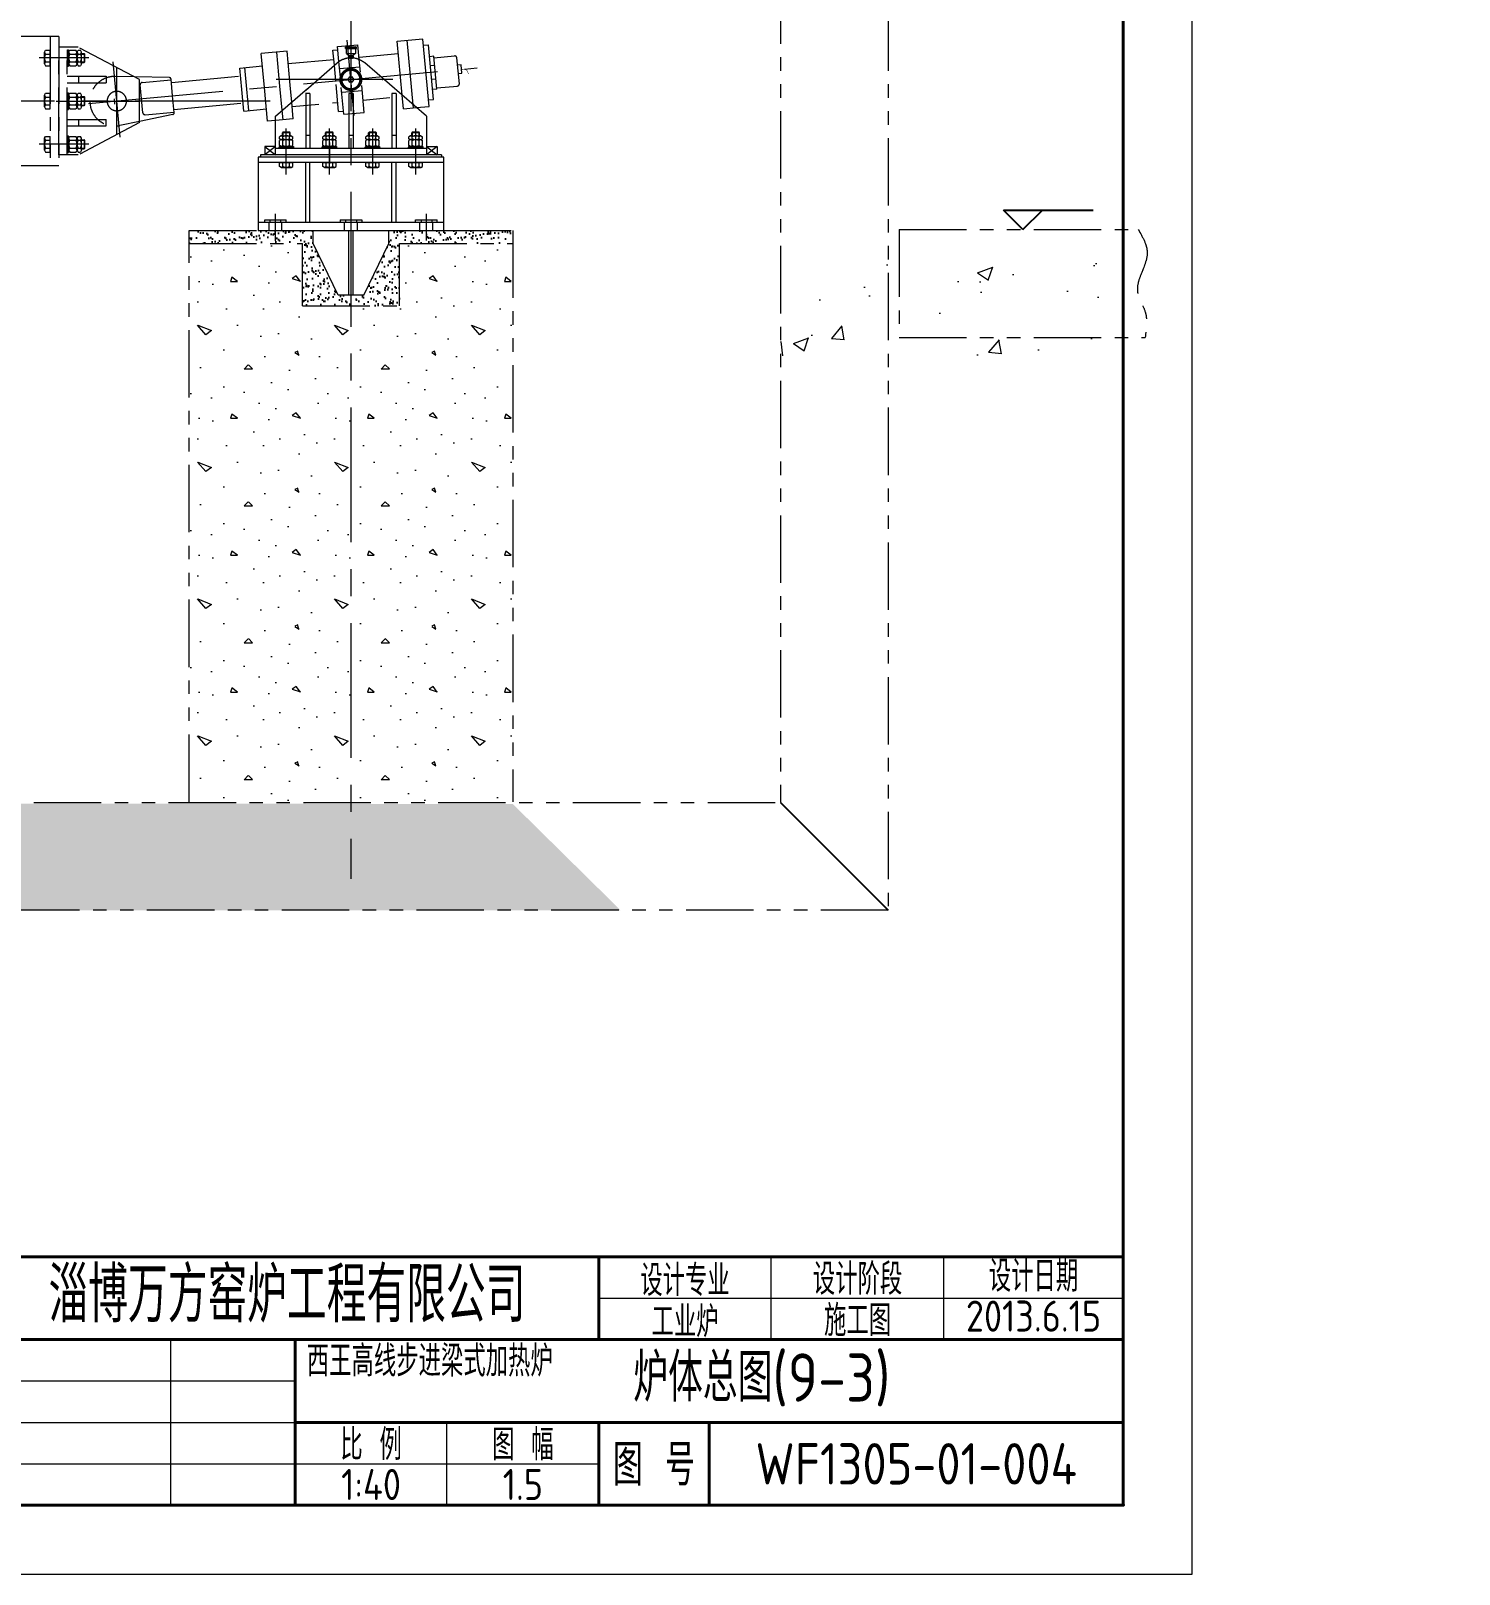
# Model space of a CAD drawing. Header units: millimetres. Extents: x 52110 to 400893, y -153728 to 31997.
# Drawn here: x 189276 to 195899, y -130524 to -123365 of the extents above; entities that cross this region are included whole.
import ezdxf
from ezdxf.enums import TextEntityAlignment as Align
from ezdxf.lldxf.tags import DXFTag

# ---------------------------------------------------------------- set-up
doc = ezdxf.new("R2010")
doc.units = ezdxf.units.MM
doc.header["$LTSCALE"] = 500
for name, pattern in [('CENTER', [2, 1.25, -0.25, 0.25, -0.25]), ('DASHED2', [0.375, 0.25, -0.125]), ('HIDDEN', [0.375, 0.25, -0.125]), ('PHANTOM2', [1.25, 0.625, -0.125, 0.125, -0.125, 0.125, -0.125])]:
    doc.linetypes.add(name, pattern=pattern)
for name, color, linetype, lineweight in [('2D', 4, 'PHANTOM2', 20), ('BIAOZHU', 3, 'Continuous', 25), ('POU', 4, 'Continuous', 20), ('SHI', 7, 'Continuous', 40), ('WEN', 3, 'Continuous', 20), ('XI', 2, 'Continuous', 20), ('XU', 6, 'DASHED2', 20), ('ZHONG', 1, 'CENTER', 20)]:
    doc.layers.add(name, color=color, linetype=linetype, lineweight=lineweight)
doc.layers.add('4', color=4, linetype='PHANTOM')
doc.styles.add('GB', font='gbenor.shx', dxfattribs={"bigfont": 'gbcbig.shx'})
tags = doc.linetypes.add('PHANTOM', pattern=[2.5, 1.25, -0.25, 0.25, -0.25, 0.25, -0.25]).pattern_tags.tags
tags[14:15] = [DXFTag(74, 4), DXFTag(75, 0), DXFTag(340, '0'), DXFTag(46, 1.0), DXFTag(50, 0.0), DXFTag(44, 0.0), DXFTag(45, 0.0)]
tags[12:13] = [DXFTag(74, 4), DXFTag(75, 0), DXFTag(340, '0'), DXFTag(46, 1.0), DXFTag(50, 0.0), DXFTag(44, 0.0), DXFTag(45, 0.0)]
tags[10:11] = [DXFTag(74, 4), DXFTag(75, 0), DXFTag(340, '0'), DXFTag(46, 1.0), DXFTag(50, 0.0), DXFTag(44, 0.0), DXFTag(45, 0.0)]
tags[8:9] = [DXFTag(74, 4), DXFTag(75, 0), DXFTag(340, '0'), DXFTag(46, 1.0), DXFTag(50, 0.0), DXFTag(44, 0.0), DXFTag(45, 0.0)]
tags[6:7] = [DXFTag(74, 4), DXFTag(75, 0), DXFTag(340, '0'), DXFTag(46, 1.0), DXFTag(50, 0.0), DXFTag(44, 0.0), DXFTag(45, 0.0)]
tags[4:5] = [DXFTag(74, 4), DXFTag(75, 0), DXFTag(340, '0'), DXFTag(46, 1.0), DXFTag(50, 0.0), DXFTag(44, 0.0), DXFTag(45, 0.0)]

# ---------------------------------------------------------------- blocks, each defined once
blk = doc.blocks.new('LDJXKJ')
at = {"layer": '2D', "ltscale": 10}
for points in [[(140060, 61016.8), (140052, 61008.8), (140060, 61008.8)], [(140145, 61053.8), (140140, 61048.8), (140145, 61048.8)], [(140215, 61053.8), (140220, 61048.8), (140215, 61048.8)], [(140345, 61053.8), (140340, 61048.8), (140345, 61048.8)], [(140415, 61053.8), (140420, 61048.8), (140415, 61048.8)], [(140545, 61053.8), (140540, 61048.8), (140545, 61048.8)], [(140615, 61053.8), (140620, 61048.8), (140615, 61048.8)], [(140745, 61053.8), (140740, 61048.8), (140745, 61048.8)], [(140815, 61053.8), (140820, 61048.8), (140815, 61048.8)], [(140900, 61016.8), (140908, 61008.8), (140900, 61008.8)]]:
    blk.add_hatch(color=256, dxfattribs=at).paths.add_polyline_path(points)
at = {"layer": '4', "linetype": 'Continuous'}
h = blk.add_hatch(dxfattribs=at)
h.set_pattern_fill('AR-SAND', color=256, style=0)
h.set_pattern_definition([(37.5, (-395546.54, -427019.917), (-1.6000313, 48.9413237), [0, -38.608, 0, -43.18, 0, -41.275]), (7.5, (-395546.54, -427019.92), (44.9523283, 71.68251), [0, -20.828, 0, -34.798, 0, -13.335]), (327.5, (-395577.78, -427019.917), (79.099237, 0.1437185), [0, -12.7, 0, -45.72, 0, -59.69]), (317.5, (-395577.78, -427019.92), (76.355645, 22.2929323), [0, -6.35, 0, -29.972, 0, -34.29])])
h.paths.add_polyline_path([(140305, 60668.8), (139730, 60668.8), (139730, 60608.8), (140255, 60608.8), (140255, 60318.8), (140705, 60318.8), (140705, 60608.8), (141230, 60608.8), (141230, 60668.8), (140655, 60668.8), (140655, 60608.8), (140540, 60368.8), (140420, 60368.8), (140305, 60608.8)])
at = {"layer": 'POU'}
h = blk.add_hatch(dxfattribs=at)
h.set_pattern_fill('CONC', color=256, scale=25, style=0)
h.set_pattern_definition([(0, (-49676.7, -4639.8), (0, 635), [0, -635]), (0, (-49670.34, -4862.06), (0, 635), [0, -635]), (0, (-49651.3, -4519.16), (0, 635), [0, -635]), (338.1986, (-49981.49, -4716.01), (1905.00017, -634.99994), [68.3914, -3351.1884]), (216.8699, (-49917.99, -4741.4), (1904.99995, 1270.00008), [31.75, -3143.25]), (130.6013, (-49943.385, -4760.456), (3175.000267, -3809.999377), [58.5438, -5795.8666]), (206.5651, (-50152.94, -4836.66), (-634.99947, -635.00083), [14.1992, -1405.704]), (326.3099, (-50165.64, -4843), (1269.99972, -635.00085), [22.8956, -2266.63]), (108.4349, (-50146.59, -4855.7), (-634.99899, 1270.00028), [20.0806, -1987.966]), (225, (-49746.54, -4900.16), (0, -635.0002), [26.9405, -871.0847]), (0, (-49765.6, -4919.2), (635, 635), [38.1, -596.9]), (135, (-49727.5, -4919.2), (-635.0002, 0), [26.9405, -871.0847]), (251.5651, (-49822.74, -4493.76), (634.99899, 1270.00028), [20.0806, -1987.966]), (0, (-49829.1, -4512.8), (635, 635), [31.75, -603.25]), (143.1301, (-49797.34, -4512.8), (-1904.99995, 1270.00008), [31.75, -3143.25]), (213.6901, (-50159.29, -4487.4), (1269.99972, 635.00085), [22.8956, -2266.63]), (341.5651, (-50178.34, -4500.1), (-1270.00028, 634.99899), [40.1612, -1967.8853]), (126.8699, (-50140.24, -4512.8), (1270.00008, -1904.99995), [31.75, -3143.25]), (0, (-49975.14, -4512.8), (0, 635), [0, -635]), (0, (-50146.6, -4677.9), (0, 635), [0, -635]), (0, (-49968.8, -4912.86), (0, 635), [0, -635]), (0, (-49797.34, -4716), (0, 635), [0, -635]), (0, (-49981.5, -4608.06), (0, 635), [0, -635]), (0, (-50121.2, -4589), (0, 635), [0, -635]), (0, (-50064.04, -4627.1), (0, 635), [0, -635]), (0, (-50089.44, -4779.5), (0, 635), [0, -635]), (0, (-50241.84, -4754.1), (0, 635), [0, -635]), (0, (-50235.5, -4608.06), (0, 635), [0, -635]), (0, (-50254.54, -4468.36), (0, 635), [0, -635]), (0, (-50057.7, -4442.96), (0, 635), [0, -635]), (0, (-49918, -4417.56), (0, 635), [0, -635]), (0, (-49695.74, -4442.96), (0, 635), [0, -635]), (0, (-49848.14, -4639.8), (0, 635), [0, -635]), (0, (-49911.64, -4525.5), (0, 635), [0, -635]), (0, (-49860.84, -4830.3), (0, 635), [0, -635]), (0, (-50051.34, -4862.06), (0, 635), [0, -635]), (0, (-49860.84, -5001.76), (0, 635), [0, -635]), (0, (-50070.4, -4963.66), (0, 635), [0, -635]), (0, (-50273.6, -4982.7), (0, 635), [0, -635]), (0, (-50197.4, -5014.46), (0, 635), [0, -635]), (0, (-50191.04, -4925.56), (0, 635), [0, -635]), (0, (-49765.6, -5027.16), (0, 635), [0, -635]), (0, (-49689.4, -4766.8), (0, 635), [0, -635]), (0, (-49721.14, -4576.3), (0, 635), [0, -635]), (0, (-50013.24, -5033.5), (0, 635), [0, -635])])
h.paths.add_polyline_path([(141230, 58018.7), (141228.6, 60608.8), (140705, 60608.8), (140705, 60318.8), (140255, 60318.8), (140255, 60608.8), (139730, 60608.8), (139730, 58018.7)])
at = {"layer": '2D'}
for p, q in [((139124.6, 61568.7), (118074.6, 61568.7)), ((139084.6, 61568.7), (139084.6, 60968.7)), ((139124.6, 61568.7), (139124.6, 60968.7)), ((139124.6, 61018.7), (139124.6, 61518.7)), ((139214.6, 61518.7), (139124.6, 61518.7)), ((139164.6, 61018.7), (139164.6, 61518.7)), ((139499.6, 61368.7), (139214.6, 61518.7)), ((140183.7, 61499.7), (140064.3, 61488.7)), ((140150.8, 61338.6), (140136.4, 61495.4)), ((140198.1, 61342.9), (140183.7, 61499.7)), ((140396.6, 61504.3), (140419.2, 61506.4)), ((140403, 61434.9), (140396.6, 61504.3)), ((140417.8, 61521.3), (140512.4, 61530)), ((140424.2, 61452.2), (140417.8, 61521.3)), ((140457, 61520.9), (140455, 61518.9)), ((140455, 61512.9), (140455, 61518.9)), ((140455, 61518.9), (140505, 61518.9)), ((140455, 61516.4), (140505, 61516.4)), ((140455, 61512.9), (140505, 61512.9)), ((140456, 61512.9), (140456, 61516.4)), ((140457, 61520.9), (140503, 61520.9)), ((140459.5, 61512.9), (140459.5, 61516.4)), ((140459.5, 61488.9), (140459.5, 61512.9)), ((140463, 61512.9), (140463, 61516.4)), ((140466.5, 61512.9), (140466.5, 61516.4)), ((140470, 61512.9), (140470, 61516.4)), ((140473.5, 61512.9), (140473.5, 61516.4)), ((140477, 61512.9), (140477, 61516.4)), ((140480.5, 61512.9), (140480.5, 61516.4)), ((140484, 61512.9), (140484, 61516.4)), ((140487.5, 61512.9), (140487.5, 61516.4)), ((140491, 61512.9), (140491, 61516.4)), ((140494.5, 61512.9), (140494.5, 61516.4)), ((140498, 61512.9), (140498, 61516.4)), ((140500.5, 61512.9), (140500.5, 61488.9)), ((140501.5, 61512.9), (140501.5, 61516.4)), ((140505, 61518.9), (140503, 61520.9)), ((140505, 61512.9), (140505, 61518.9)), ((140518.8, 61460.9), (140512.4, 61530)), ((140694.1, 61546.8), (140813.5, 61557.8)), ((140717.3, 61295.7), (140694.1, 61546.8)), ((140769.1, 61251), (140741.4, 61551.1)), ((140842.4, 61244.1), (140813.5, 61557.8)), ((140816.3, 61527.9), (140838.8, 61530)), ((140862.2, 61276), (140838.8, 61530)), ((139965, 61421.8), (140069.6, 61431.5)), ((139974.2, 61322.3), (139965, 61421.8)), ((139997.2, 61324.4), (139988, 61424)), ((140078.7, 61332), (140064.3, 61488.7)), ((140188.9, 61442.5), (140400.5, 61462)), ((140459.5, 61488.9), (140500.5, 61488.9)), ((140459.5, 61488.9), (140473, 61477.9)), ((140493.4, 61467.9), (140466.6, 61467.9)), ((140472.2, 61477.9), (140469.6, 61476.4)), ((140469.6, 61476.4), (140469.6, 61469.4)), ((140472.2, 61467.9), (140469.6, 61469.4)), ((140487.8, 61477.9), (140472.2, 61477.9)), ((140487, 61467.9), (140473, 61467.9)), ((140474.8, 61476.4), (140474.8, 61469.4)), ((140485.2, 61476.4), (140485.2, 61469.4)), ((140500.5, 61488.9), (140487, 61477.9)), ((140487.8, 61477.9), (140490.4, 61476.4)), ((140487.8, 61467.9), (140490.4, 61469.4)), ((140490.4, 61476.4), (140490.4, 61469.4)), ((140517.7, 61472.8), (140699.4, 61489.5)), ((140864.4, 61476.3), (140843.9, 61474.4)), ((140868.3, 61433.7), (140847.8, 61431.8)), ((140878.3, 61324.5), (140864.4, 61476.3)), ((140865, 61469.2), (140960.7, 61478)), ((140982.6, 61349.5), (140971.6, 61468.9)), ((140991.1, 61437.3), (140974.6, 61435.8)), ((140994.7, 61398.1), (140991.1, 61437.3)), ((139164.6, 61383.7), (139344.6, 61383.7)), ((139164.6, 61353.7), (139344.6, 61353.7)), ((139215.8, 61383.7), (139215.8, 61353.7)), ((139344.6, 61383.7), (139344.6, 61353.7)), ((139638.1, 61377.5), (139476, 61381)), ((139499.6, 61168.7), (139499.6, 61368.7)), ((139511.7, 61355), (139646.2, 61367.4)), ((139653.1, 61292.7), (139645.9, 61370.2)), ((139647.3, 61354.9), (139968.5, 61384.5)), ((140874.1, 61371.1), (140853.6, 61369.3)), ((140978.2, 61396.5), (140994.7, 61398.1)), ((139508.7, 61279.4), (139502.7, 61344.1)), ((139514.6, 61214.7), (139508.7, 61279.4)), ((139660.2, 61215.1), (139653.1, 61292.7)), ((139983.4, 61222.7), (139974.2, 61322.3)), ((140006.3, 61224.8), (139997.2, 61324.4)), ((140093.2, 61175.1), (140078.8, 61331.9)), ((140161.2, 61226.3), (140150.8, 61338.6)), ((140205.3, 61264.4), (140198.1, 61342.9)), ((140839.6, 61274), (140862.2, 61276)), ((140878.3, 61324.5), (140857.9, 61322.7)), ((140877.9, 61329.8), (140973.5, 61338.6)), ((139653.9, 61206.6), (139499.1, 61174.4)), ((139525.5, 61205.6), (139659.9, 61218)), ((139658.8, 61230.4), (139979.9, 61260)), ((139983.4, 61222.7), (140087.9, 61232.3)), ((140782.7, 61238.6), (140842.4, 61244.1)), ((139164.6, 61183.7), (139344.6, 61183.7)), ((139164.6, 61153.7), (139344.6, 61153.7)), ((139499.6, 61168.7), (139214.6, 61018.7)), ((139215.8, 61183.7), (139215.8, 61153.7)), ((139344.6, 61153.7), (139344.6, 61183.7)), ((140129.5, 61178.4), (140093.2, 61175.1)), ((139214.6, 61018.7), (139124.6, 61018.7)), ((139124.6, 60968.7), (118074.6, 60968.7)), ((139730, 58018.7), (139730, 60668.8)), ((139730, 60668.8), (140050, 60668.8)), ((140910, 60668.8), (141228.6, 60668.8)), ((141230, 60668.8), (141230, 58018.7)), ((139730, 60608.8), (140255, 60608.8)), ((140255, 60318.8), (140255, 60608.8)), ((140705, 60318.8), (140705, 60608.8)), ((140705, 60608.8), (141228.6, 60608.8)), ((140255, 60318.8), (140705, 60318.8))]:
    blk.add_line(p, q, dxfattribs=at)
at = {"layer": '2D', "ltscale": 10}
for p, q in [((140270, 61319.7), (140416.2, 61445.8)), ((140830, 61198.8), (140543.8, 61445.8)), ((140130, 61198.8), (140278.6, 61327.1)), ((140289.6, 61303.8), (140269.6, 61303.8)), ((140270, 61303.8), (140270, 61048.8)), ((140290, 61303.8), (140290, 61048.8)), ((140489.6, 61303.8), (140469.6, 61303.8)), ((140470, 61303.8), (140470, 61048.8)), ((140490, 61303.8), (140490, 61048.8)), ((140689.6, 61303.8), (140669.6, 61303.8)), ((140670, 61303.8), (140670, 61048.8)), ((140690, 61303.8), (140690, 61048.8)), ((140130, 61018.8), (140130, 61198.8)), ((140830, 61198.8), (140830, 61018.8)), ((140156.6, 61107.8), (140148.8, 61103.3)), ((140148.8, 61094.3), (140148.8, 61103.3)), ((140156.6, 61089.8), (140148.8, 61094.3)), ((140156.6, 61089.8), (140148.8, 61085.3)), ((140148.8, 61063.3), (140148.8, 61085.3)), ((140156.6, 61058.8), (140148.8, 61063.3)), ((140156.6, 61107.8), (140203.4, 61107.8)), ((140156.6, 61089.8), (140203.4, 61089.8)), ((140156.6, 61089.8), (140203.4, 61089.8)), ((140164, 61123.8), (140162, 61121.8)), ((140162, 61107.8), (140162, 61121.8)), ((140198, 61121.8), (140162, 61121.8)), ((140164, 61123.8), (140164, 61107.8)), ((140196, 61123.8), (140164, 61123.8)), ((140164.4, 61094.3), (140164.4, 61103.3)), ((140164.4, 61063.3), (140164.4, 61085.3)), ((140195.6, 61094.3), (140195.6, 61103.3)), ((140195.6, 61063.3), (140195.6, 61085.3)), ((140198, 61121.8), (140196, 61123.8)), ((140196, 61107.8), (140196, 61123.8)), ((140198, 61107.8), (140198, 61121.8)), ((140203.4, 61107.8), (140211.2, 61103.3)), ((140203.4, 61089.8), (140211.2, 61094.3)), ((140203.4, 61089.8), (140211.2, 61085.3)), ((140203.4, 61058.8), (140211.2, 61063.3)), ((140211.2, 61094.3), (140211.2, 61103.3)), ((140211.2, 61063.3), (140211.2, 61085.3)), ((140290, 61108.8), (140270, 61108.8)), ((140356.6, 61107.8), (140348.8, 61103.3)), ((140348.8, 61094.3), (140348.8, 61103.3)), ((140356.6, 61089.8), (140348.8, 61094.3)), ((140356.6, 61089.8), (140348.8, 61085.3)), ((140348.8, 61063.3), (140348.8, 61085.3)), ((140356.6, 61058.8), (140348.8, 61063.3)), ((140356.6, 61107.8), (140403.4, 61107.8)), ((140356.6, 61089.8), (140403.4, 61089.8)), ((140356.6, 61089.8), (140403.4, 61089.8)), ((140364, 61123.8), (140362, 61121.8)), ((140398, 61121.8), (140362, 61121.8)), ((140362, 61107.8), (140362, 61121.8)), ((140396, 61123.8), (140364, 61123.8)), ((140364.4, 61094.3), (140364.4, 61103.3)), ((140364.4, 61063.3), (140364.4, 61085.3)), ((140380, 61077), (140380, 60979.1)), ((140395.6, 61094.3), (140395.6, 61103.3)), ((140395.6, 61063.3), (140395.6, 61085.3)), ((140398, 61121.8), (140396, 61123.8)), ((140396, 61107.8), (140396, 61123.8)), ((140398, 61107.8), (140398, 61121.8)), ((140403.4, 61107.8), (140411.2, 61103.3)), ((140403.4, 61089.8), (140411.2, 61094.3)), ((140403.4, 61089.8), (140411.2, 61085.3)), ((140403.4, 61058.8), (140411.2, 61063.3)), ((140411.2, 61094.3), (140411.2, 61103.3)), ((140411.2, 61063.3), (140411.2, 61085.3)), ((140490, 61108.8), (140470, 61108.8)), ((140556.6, 61107.8), (140548.8, 61103.3)), ((140548.8, 61094.3), (140548.8, 61103.3)), ((140556.6, 61089.8), (140548.8, 61094.3)), ((140556.6, 61089.8), (140548.8, 61085.3)), ((140548.8, 61063.3), (140548.8, 61085.3)), ((140556.6, 61058.8), (140548.8, 61063.3)), ((140556.6, 61107.8), (140603.4, 61107.8)), ((140556.6, 61089.8), (140603.4, 61089.8)), ((140556.6, 61089.8), (140603.4, 61089.8)), ((140564, 61123.8), (140562, 61121.8)), ((140562, 61107.8), (140562, 61121.8)), ((140598, 61121.8), (140562, 61121.8)), ((140564, 61123.8), (140564, 61107.8)), ((140596, 61123.8), (140564, 61123.8)), ((140564.4, 61094.3), (140564.4, 61103.3)), ((140564.4, 61063.3), (140564.4, 61085.3)), ((140595.6, 61094.3), (140595.6, 61103.3)), ((140595.6, 61063.3), (140595.6, 61085.3)), ((140596, 61107.8), (140596, 61123.8)), ((140598, 61121.8), (140596, 61123.8)), ((140598, 61107.8), (140598, 61121.8)), ((140603.4, 61107.8), (140611.2, 61103.3)), ((140603.4, 61089.8), (140611.2, 61094.3)), ((140603.4, 61089.8), (140611.2, 61085.3)), ((140603.4, 61058.8), (140611.2, 61063.3)), ((140611.2, 61094.3), (140611.2, 61103.3)), ((140611.2, 61063.3), (140611.2, 61085.3)), ((140690, 61108.8), (140670, 61108.8)), ((140756.6, 61107.8), (140748.8, 61103.3)), ((140748.8, 61094.3), (140748.8, 61103.3)), ((140756.6, 61089.8), (140748.8, 61094.3)), ((140756.6, 61089.8), (140748.8, 61085.3)), ((140748.8, 61063.3), (140748.8, 61085.3)), ((140756.6, 61058.8), (140748.8, 61063.3)), ((140756.6, 61107.8), (140803.4, 61107.8)), ((140756.6, 61089.8), (140803.4, 61089.8)), ((140756.6, 61089.8), (140803.4, 61089.8)), ((140764, 61123.8), (140762, 61121.8)), ((140798, 61121.8), (140762, 61121.8)), ((140762, 61107.8), (140762, 61121.8)), ((140796, 61123.8), (140764, 61123.8)), ((140764, 61123.8), (140764, 61107.8)), ((140764.4, 61094.3), (140764.4, 61103.3)), ((140764.4, 61063.3), (140764.4, 61085.3)), ((140795.6, 61094.3), (140795.6, 61103.3)), ((140795.6, 61063.3), (140795.6, 61085.3)), ((140798, 61121.8), (140796, 61123.8)), ((140796, 61107.8), (140796, 61123.8)), ((140798, 61107.8), (140798, 61121.8)), ((140803.4, 61107.8), (140811.2, 61103.3)), ((140803.4, 61089.8), (140811.2, 61094.3)), ((140803.4, 61089.8), (140811.2, 61085.3)), ((140803.4, 61058.8), (140811.2, 61063.3)), ((140811.2, 61094.3), (140811.2, 61103.3)), ((140811.2, 61063.3), (140811.2, 61085.3)), ((140050, 61008.8), (140050, 60668.8)), ((140910, 61008.8), (140050, 61008.8)), ((140060, 61018.8), (140060, 61008.8)), ((140830, 61018.8), (140060, 61018.8)), ((140130, 61058.8), (140080, 61058.8)), ((140080, 61058.8), (140080, 61018.8)), ((140080, 61058.8), (140130, 61018.8)), ((140130, 61058.8), (140080, 61018.8)), ((140830, 61048.8), (140130, 61048.8)), ((140900, 61018.8), (140138.5, 61018.8)), ((140145, 61048.8), (140145, 61053.8)), ((140215, 61053.8), (140145, 61053.8)), ((140147, 61058.8), (140147, 61053.8)), ((140147, 61058.8), (140213, 61058.8)), ((140147, 61053.8), (140213, 61053.8)), ((140156.6, 61058.8), (140203.4, 61058.8)), ((140213, 61058.8), (140213, 61053.8)), ((140215, 61048.8), (140215, 61053.8)), ((140345, 61048.8), (140345, 61053.8)), ((140415, 61053.8), (140345, 61053.8)), ((140347, 61058.8), (140413, 61058.8)), ((140347, 61058.8), (140347, 61053.8)), ((140347, 61053.8), (140413, 61053.8)), ((140356.6, 61058.8), (140403.4, 61058.8)), ((140413, 61058.8), (140413, 61053.8)), ((140415, 61048.8), (140415, 61053.8)), ((140615, 61053.8), (140545, 61053.8)), ((140545, 61048.8), (140545, 61053.8)), ((140547, 61058.8), (140547, 61053.8)), ((140547, 61058.8), (140613, 61058.8)), ((140547, 61053.8), (140613, 61053.8)), ((140556.6, 61058.8), (140603.4, 61058.8)), ((140613, 61058.8), (140613, 61053.8)), ((140615, 61048.8), (140615, 61053.8)), ((140745, 61048.8), (140745, 61053.8)), ((140815, 61053.8), (140745, 61053.8)), ((140747, 61058.8), (140813, 61058.8)), ((140747, 61058.8), (140747, 61053.8)), ((140747, 61053.8), (140813, 61053.8)), ((140756.6, 61058.8), (140803.4, 61058.8)), ((140813, 61058.8), (140813, 61053.8)), ((140815, 61048.8), (140815, 61053.8)), ((140830, 61058.8), (140880, 61018.8)), ((140880, 61058.8), (140830, 61018.8)), ((140830, 61058.8), (140880, 61058.8)), ((140880, 61058.8), (140880, 61018.8)), ((140900, 61018.8), (140900, 61008.8)), ((140910, 60668.8), (140910, 61008.8)), ((140910, 60983.8), (140050, 60983.8)), ((140148.8, 60965.8), (140148.8, 60983.8)), ((140148.8, 60983.8), (140211.2, 60983.8)), ((140156.6, 60961.3), (140148.8, 60965.8)), ((140156.6, 60961.3), (140203.4, 60961.3)), ((140164.4, 60965.8), (140164.4, 60983.8)), ((140195.6, 60965.8), (140195.6, 60983.8)), ((140203.4, 60961.3), (140211.2, 60965.8)), ((140211.2, 60965.8), (140211.2, 60983.8)), ((140270, 60707.5), (140270, 60983.8)), ((140290, 60707.5), (140290, 60983.8)), ((140348.8, 60983.8), (140411.2, 60983.8)), ((140348.8, 60965.8), (140348.8, 60983.8)), ((140356.6, 60961.3), (140348.8, 60965.8)), ((140356.6, 60961.3), (140403.4, 60961.3)), ((140364.4, 60965.8), (140364.4, 60983.8)), ((140395.6, 60965.8), (140395.6, 60983.8)), ((140403.4, 60961.3), (140411.2, 60965.8)), ((140411.2, 60965.8), (140411.2, 60983.8)), ((140548.8, 60983.8), (140611.2, 60983.8)), ((140548.8, 60965.8), (140548.8, 60983.8)), ((140556.6, 60961.3), (140548.8, 60965.8)), ((140556.6, 60961.3), (140603.4, 60961.3)), ((140564.4, 60965.8), (140564.4, 60983.8)), ((140595.6, 60965.8), (140595.6, 60983.8)), ((140603.4, 60961.3), (140611.2, 60965.8)), ((140611.2, 60965.8), (140611.2, 60983.8)), ((140670, 60707.5), (140670, 60983.8)), ((140690, 60707.5), (140690, 60983.8)), ((140748.8, 60965.8), (140748.8, 60983.8)), ((140748.8, 60983.8), (140811.2, 60983.8)), ((140756.6, 60961.3), (140748.8, 60965.8)), ((140756.6, 60961.3), (140803.4, 60961.3)), ((140764.4, 60965.8), (140764.4, 60983.8)), ((140795.6, 60965.8), (140795.6, 60983.8)), ((140803.4, 60961.3), (140811.2, 60965.8)), ((140811.2, 60965.8), (140811.2, 60983.8)), ((140050, 60707.5), (140910, 60707.5)), ((140080, 60707.5), (140080, 60717.5)), ((140080, 60717.5), (140180, 60717.5)), ((140180, 60707.5), (140180, 60717.5)), ((140430, 60717.5), (140530, 60717.5)), ((140430, 60717.5), (140430, 60707.5)), ((140530, 60717.5), (140530, 60707.5)), ((140780, 60717.5), (140880, 60717.5)), ((140780, 60707.5), (140780, 60717.5)), ((140880, 60707.5), (140880, 60717.5)), ((140050, 60668.8), (140910, 60668.8)), ((140305, 60608.8), (140305, 60668.8)), ((140470, 60368.8), (140470, 60668.8)), ((140490, 60368.8), (140490, 60668.8)), ((140655, 60608.8), (140655, 60668.8)), ((140420, 60368.8), (140305, 60608.8)), ((140540, 60368.8), (140655, 60608.8)), ((140540, 60368.8), (140420, 60368.8))]:
    blk.add_line(p, q, dxfattribs=at)
blk.add_lwpolyline([(140471.7, 61380.2), (140465.7, 61367.7), (140473.6, 61356.3), (140487.4, 61357.4), (140493.4, 61370), (140485.5, 61381.4)], close=True, dxfattribs=at)
at = {"layer": '2D', "const_width": 2}
blk.add_lwpolyline([(140993, 61416.1), (141009.8, 61415.4), (141020.1, 61409.5), (141022.4, 61400.4), (141027.9, 61393.8)], dxfattribs=at)
at = {"layer": '2D'}
for radius in [50, 48]:
    blk.add_circle((140479.6, 61368.8), radius, dxfattribs=at)
at = {"layer": '2D', "ltscale": 10}
blk.add_circle((140479.6, 61368.8), 12, dxfattribs=at)
for centre, radius, start, end in [((140480, 61368.8), 100, 97.69425, 129.62832), ((140480, 61368.8), 100, 50.37168, 82.30575), ((140479.6, 61368.8), 50, 348.44914, 281.53696), ((140153.5, 61093.5), 14.6, 42.05083, 77.94917), ((140153.5, 61104.1), 14.6, 282.05083, 317.94917), ((140153.5, 61075.5), 14.6, 42.05083, 77.94917), ((140153.5, 61073.1), 14.6, 282.05083, 317.94917), ((140180, 61078.6), 29.2, 57.79577, 122.20423), ((140180, 61119.1), 29.2, 237.79577, 302.20423), ((140180, 61060.6), 29.2, 57.79577, 122.20423), ((140180, 61088.1), 29.2, 237.79577, 302.20423), ((140206.4, 61093.5), 14.6, 102.05083, 137.94917), ((140206.4, 61104.1), 14.6, 222.05083, 257.94917), ((140206.4, 61075.5), 14.6, 102.05083, 137.94917), ((140206.4, 61073.1), 14.6, 222.05083, 257.94917), ((140353.5, 61093.5), 14.6, 42.05083, 77.94917), ((140353.5, 61104.1), 14.6, 282.05083, 317.94917), ((140353.5, 61075.5), 14.6, 42.05083, 77.94917), ((140353.5, 61073.1), 14.6, 282.05083, 317.94917), ((140380, 61078.6), 29.2, 57.79577, 122.20423), ((140380, 61119.1), 29.2, 237.79577, 302.20423), ((140380, 61060.6), 29.2, 57.79577, 122.20423), ((140380, 61088.1), 29.2, 237.79577, 302.20423), ((140406.4, 61093.5), 14.6, 102.05083, 137.94917), ((140406.4, 61104.1), 14.6, 222.05083, 257.94917), ((140406.4, 61075.5), 14.6, 102.05083, 137.94917), ((140406.4, 61073.1), 14.6, 222.05083, 257.94917), ((140553.5, 61093.5), 14.6, 42.05083, 77.94917), ((140553.5, 61104.1), 14.6, 282.05083, 317.94917), ((140553.5, 61075.5), 14.6, 42.05083, 77.94917), ((140553.5, 61073.1), 14.6, 282.05083, 317.94917), ((140580, 61078.6), 29.2, 57.79577, 122.20423), ((140580, 61119.1), 29.2, 237.79577, 302.20423), ((140580, 61060.6), 29.2, 57.79577, 122.20423), ((140580, 61088.1), 29.2, 237.79577, 302.20423), ((140606.4, 61093.5), 14.6, 102.05083, 137.94917), ((140606.4, 61104.1), 14.6, 222.05083, 257.94917), ((140606.4, 61075.5), 14.6, 102.05083, 137.94917), ((140606.4, 61073.1), 14.6, 222.05083, 257.94917), ((140753.5, 61093.5), 14.6, 42.05083, 77.94917), ((140753.5, 61104.1), 14.6, 282.05083, 317.94917), ((140753.5, 61075.5), 14.6, 42.05083, 77.94917), ((140753.5, 61073.1), 14.6, 282.05083, 317.94917), ((140780, 61078.6), 29.2, 57.79577, 122.20423), ((140780, 61119.1), 29.2, 237.79577, 302.20423), ((140780, 61060.6), 29.2, 57.79577, 122.20423), ((140780, 61088.1), 29.2, 237.79577, 302.20423), ((140806.4, 61093.5), 14.6, 102.05083, 137.94917), ((140806.4, 61104.1), 14.6, 222.05083, 257.94917), ((140806.4, 61075.5), 14.6, 102.05083, 137.94917), ((140806.4, 61073.1), 14.6, 222.05083, 257.94917), ((140153.5, 60975.6), 14.6, 282.05083, 317.94917), ((140180, 60990.6), 29.2, 237.79577, 302.20423), ((140206.4, 60975.6), 14.6, 222.05083, 257.94917), ((140353.5, 60975.6), 14.6, 282.05083, 317.94917), ((140380, 60990.6), 29.2, 237.79577, 302.20423), ((140406.4, 60975.6), 14.6, 222.05083, 257.94917), ((140553.5, 60975.6), 14.6, 282.05083, 317.94917), ((140580, 60990.6), 29.2, 237.79577, 302.20423), ((140606.4, 60975.6), 14.6, 222.05083, 257.94917), ((140753.5, 60975.6), 14.6, 282.05083, 317.94917), ((140780, 60990.6), 29.2, 237.79577, 302.20423), ((140806.4, 60975.6), 14.6, 222.05083, 257.94917)]:
    blk.add_arc(centre, radius, start, end, dxfattribs=at)
at = {"layer": '2D'}
for centre, radius, start, end in [((140471, 61472.9), 5.17, 43.14079, 76.85921), ((140471, 61473), 5.17, 283.14079, 316.85921), ((140480, 61468.2), 9.75, 57.79577, 122.20423), ((140480, 61477.7), 9.75, 237.79577, 302.20423), ((140488.9, 61472.9), 5.17, 103.14079, 136.85921), ((140488.9, 61473), 5.17, 223.14079, 256.85921), ((140961.6, 61468), 10, 5.2639, 95.2639), ((139512.7, 61345), 10, 95.2639, 185.2639), ((139637.9, 61369.5), 8, 5.2639, 88.76799), ((140479.6, 61368.8), 48, 347.96079, 282.02471), ((140479.6, 61368.8), 42.5, 185.2639, 185.25319), ((140972.6, 61348.6), 10, 275.2639, 5.2639), ((139394.2, 61268.8), 45, 50.71497, 5.2639), ((139394.2, 61268.8), 45, 5.2639, 50.71497), ((139524.6, 61215.6), 10, 185.2639, 275.2639), ((139652.2, 61214.4), 8, 281.75981, 5.2639)]:
    blk.add_arc(centre, radius, start, end, dxfattribs=at)
at = {"layer": '2D', "ltscale": 10}
blk.add_point((140626.7, 61368.8), dxfattribs=at)
at = {"layer": 'XU'}
for p, q in [((139058.7, 61496), (139064, 61505.1)), ((139058.7, 61441.5), (139058.7, 61496)), ((139064, 61505.1), (139085, 61505.1)), ((139085, 61432.4), (139085, 61505.1)), ((139164.8, 61507.2), (139170.8, 61507.2)), ((139164.8, 61430.2), (139164.8, 61507.2)), ((139170.8, 61430.2), (139170.8, 61507.2)), ((139170.8, 61496), (139176, 61505.1)), ((139170.8, 61441.5), (139170.8, 61496)), ((139176, 61505.1), (139204.5, 61505.1)), ((139209.8, 61496), (139204.5, 61505.1)), ((139209.8, 61496), (139215, 61505.1)), ((139209.8, 61441.5), (139209.8, 61496)), ((139209.8, 61441.5), (139209.8, 61496)), ((139215, 61505.1), (139225.6, 61505.1)), ((139230.8, 61496), (139225.6, 61505.1)), ((139230.8, 61441.5), (139230.8, 61496)), ((139058.7, 61441.5), (139064, 61432.4)), ((139064, 61486.9), (139085, 61486.9)), ((139064, 61450.6), (139085, 61450.6)), ((139064, 61432.4), (139085, 61432.4)), ((139164.8, 61430.2), (139170.8, 61430.2)), ((139170.8, 61441.5), (139176, 61432.4)), ((139176, 61486.9), (139204.5, 61486.9)), ((139176, 61450.6), (139204.5, 61450.6)), ((139176, 61432.4), (139204.5, 61432.4)), ((139209.8, 61441.5), (139204.5, 61432.4)), ((139209.8, 61441.5), (139215, 61432.4)), ((139215, 61486.9), (139225.6, 61486.9)), ((139215, 61450.6), (139225.6, 61450.6)), ((139215, 61432.4), (139225.6, 61432.4)), ((139230.8, 61441.5), (139225.6, 61432.4)), ((139230.8, 61489.7), (139242.4, 61489.7)), ((139230.8, 61486.9), (139245.2, 61486.9)), ((139230.8, 61450.5), (139245.2, 61450.5)), ((139230.8, 61447.7), (139242.4, 61447.7)), ((139245.2, 61486.9), (139242.4, 61489.7)), ((139242.4, 61489.7), (139242.4, 61447.7)), ((139242.4, 61447.7), (139245.2, 61450.5)), ((139245.2, 61450.5), (139245.2, 61486.9)), ((139058.7, 61296), (139064, 61305.1)), ((139058.7, 61241.5), (139058.7, 61296)), ((139064, 61305.1), (139085, 61305.1)), ((139064, 61286.9), (139085, 61286.9)), ((139085, 61232.4), (139085, 61305.1)), ((139164.8, 61230.2), (139164.8, 61307.2)), ((139164.8, 61307.2), (139170.8, 61307.2)), ((139170.8, 61230.2), (139170.8, 61307.2)), ((139170.8, 61296), (139176, 61305.1)), ((139170.8, 61241.5), (139170.8, 61296)), ((139176, 61305.1), (139204.5, 61305.1)), ((139176, 61286.9), (139204.5, 61286.9)), ((139209.8, 61296), (139204.5, 61305.1)), ((139209.8, 61296), (139215, 61305.1)), ((139209.8, 61241.5), (139209.8, 61296)), ((139209.8, 61241.5), (139209.8, 61296)), ((139215, 61305.1), (139225.6, 61305.1)), ((139215, 61286.9), (139225.6, 61286.9)), ((139230.8, 61296), (139225.6, 61305.1)), ((139230.8, 61241.5), (139230.8, 61296)), ((139230.8, 61289.7), (139242.4, 61289.7)), ((139230.8, 61286.9), (139245.2, 61286.9)), ((139245.2, 61286.9), (139242.4, 61289.7)), ((139242.4, 61289.7), (139242.4, 61247.7)), ((139245.2, 61250.5), (139245.2, 61286.9)), ((139058.7, 61241.5), (139064, 61232.4)), ((139064, 61250.6), (139085, 61250.6)), ((139064, 61232.4), (139085, 61232.4)), ((139164.8, 61230.2), (139170.8, 61230.2)), ((139170.8, 61241.5), (139176, 61232.4)), ((139176, 61250.6), (139204.5, 61250.6)), ((139176, 61232.4), (139204.5, 61232.4)), ((139209.8, 61241.5), (139204.5, 61232.4)), ((139209.8, 61241.5), (139215, 61232.4)), ((139215, 61250.6), (139225.6, 61250.6)), ((139215, 61232.4), (139225.6, 61232.4)), ((139230.8, 61241.5), (139225.6, 61232.4)), ((139230.8, 61250.5), (139245.2, 61250.5)), ((139230.8, 61247.7), (139242.4, 61247.7)), ((139242.4, 61247.7), (139245.2, 61250.5)), ((139058.7, 61096), (139064, 61105.1)), ((139058.7, 61041.5), (139058.7, 61096)), ((139064, 61105.1), (139085, 61105.1)), ((139064, 61086.9), (139085, 61086.9)), ((139085, 61032.4), (139085, 61105.1)), ((139164.8, 61107.2), (139170.8, 61107.2)), ((139164.8, 61030.2), (139164.8, 61107.2)), ((139170.8, 61030.2), (139170.8, 61107.2)), ((139170.8, 61096), (139176, 61105.1)), ((139170.8, 61041.5), (139170.8, 61096)), ((139176, 61105.1), (139204.5, 61105.1)), ((139176, 61086.9), (139204.5, 61086.9)), ((139209.8, 61096), (139204.5, 61105.1)), ((139209.8, 61096), (139215, 61105.1)), ((139209.8, 61041.5), (139209.8, 61096)), ((139209.8, 61041.5), (139209.8, 61096)), ((139215, 61105.1), (139225.6, 61105.1)), ((139215, 61086.9), (139225.6, 61086.9)), ((139230.8, 61096), (139225.6, 61105.1)), ((139230.8, 61041.5), (139230.8, 61096)), ((139230.8, 61089.7), (139242.4, 61089.7)), ((139230.8, 61086.9), (139245.2, 61086.9)), ((139242.4, 61089.7), (139242.4, 61047.7)), ((139245.2, 61086.9), (139242.4, 61089.7)), ((139245.2, 61050.5), (139245.2, 61086.9)), ((139058.7, 61041.5), (139064, 61032.4)), ((139064, 61050.6), (139085, 61050.6)), ((139064, 61032.4), (139085, 61032.4)), ((139164.8, 61030.2), (139170.8, 61030.2)), ((139170.8, 61041.5), (139176, 61032.4)), ((139176, 61050.6), (139204.5, 61050.6)), ((139176, 61032.4), (139204.5, 61032.4)), ((139209.8, 61041.5), (139204.5, 61032.4)), ((139209.8, 61041.5), (139215, 61032.4)), ((139215, 61050.6), (139225.6, 61050.6)), ((139215, 61032.4), (139225.6, 61032.4)), ((139230.8, 61041.5), (139225.6, 61032.4)), ((139230.8, 61050.5), (139245.2, 61050.5)), ((139230.8, 61047.7), (139242.4, 61047.7)), ((139242.4, 61047.7), (139245.2, 61050.5)), ((140100, 60668.8), (140100, 60707.5)), ((140105, 60707.5), (140105, 60717.5)), ((140155, 60707.5), (140155, 60717.5)), ((140160, 60668.8), (140160, 60707.5)), ((140450, 60668.8), (140450, 60707.5)), ((140455, 60717.5), (140455, 60707.5)), ((140505, 60717.5), (140505, 60707.5)), ((140510, 60668.8), (140510, 60707.5)), ((140800, 60668.8), (140800, 60707.5)), ((140805, 60717.5), (140805, 60707.5)), ((140855, 60717.5), (140855, 60707.5)), ((140860, 60668.8), (140860, 60707.5))]:
    blk.add_line(p, q, dxfattribs=at)
at = {"layer": 'XU', "color": 6, "linetype": 'HIDDEN'}
for p, q in [((140409.7, 61362.4), (140403.2, 61433.4)), ((140432.3, 61364.5), (140424.2, 61452.2)), ((140427.2, 61419.2), (140521.8, 61428)), ((140541.3, 61216.3), (140518.8, 61460.9)), ((140422.8, 61220.5), (140409.7, 61362.4)), ((140446.7, 61207.6), (140432.3, 61364.5)), ((140437.3, 61309.7), (140531.9, 61318.4)), ((140536, 61273.6), (140717.8, 61290.3)), ((140723, 61233.1), (140717.3, 61295.7)), ((140165.3, 61181.7), (140161.2, 61226.3)), ((140212.6, 61186.1), (140205.3, 61264.4)), ((140207.3, 61243.3), (140418.9, 61262.8)), ((140422.8, 61220.5), (140445.3, 61222.6)), ((140446.7, 61207.6), (140541.3, 61216.3)), ((140723, 61233.1), (140783.4, 61238.7)), ((140770.3, 61237.4), (140769.1, 61251)), ((140212.6, 61186.1), (140129.5, 61178.4))]:
    blk.add_line(p, q, dxfattribs=at)
at = {"layer": 'XU', "color": 6, "linetype": 'DASHED2'}
for p, q in [((139476, 61381), (139386.7, 61382.9)), ((139499.1, 61174.4), (139407.6, 61155.3))]:
    blk.add_line(p, q, dxfattribs=at)
at = {"layer": 'XU'}
for centre, radius, start, end in [((139075.4, 61499.6), 17, 192.05083, 227.94917), ((139187.4, 61499.6), 17, 192.05083, 227.94917), ((139193.1, 61499.6), 17, 312.05083, 347.94917), ((139226.5, 61499.6), 17, 192.05083, 227.94917), ((139214.2, 61499.6), 17, 312.05083, 347.94917), ((139092.8, 61468.7), 34.1, 147.79577, 212.20423), ((139075.4, 61437.9), 17, 132.05083, 167.94917), ((139204.9, 61468.7), 34.1, 147.79577, 212.20423), ((139187.4, 61437.9), 17, 132.05083, 167.94917), ((139175.7, 61468.7), 34.1, 327.79577, 32.20423), ((139193.1, 61437.9), 17, 12.05083, 47.94917), ((139243.9, 61468.7), 34.1, 147.79577, 212.20423), ((139226.5, 61437.9), 17, 132.05083, 167.94917), ((139196.7, 61468.7), 34.1, 327.79577, 32.20423), ((139214.2, 61437.9), 17, 12.05083, 47.94917), ((140480, 61368.8), 100, 82.30575, 97.69425), ((139075.4, 61299.6), 17, 192.05083, 227.94917), ((139092.8, 61268.7), 34.1, 147.79577, 212.20423), ((139187.4, 61299.6), 17, 192.05083, 227.94917), ((139204.9, 61268.7), 34.1, 147.79577, 212.20423), ((139193.1, 61299.6), 17, 312.05083, 347.94917), ((139175.7, 61268.7), 34.1, 327.79577, 32.20423), ((139226.5, 61299.6), 17, 192.05083, 227.94917), ((139243.9, 61268.7), 34.1, 147.79577, 212.20423), ((139214.2, 61299.6), 17, 312.05083, 347.94917), ((139196.7, 61268.7), 34.1, 327.79577, 32.20423), ((139075.4, 61237.9), 17, 132.05083, 167.94917), ((139187.4, 61237.9), 17, 132.05083, 167.94917), ((139193.1, 61237.9), 17, 12.05083, 47.94917), ((139226.5, 61237.9), 17, 132.05083, 167.94917), ((139214.2, 61237.9), 17, 12.05083, 47.94917), ((139075.4, 61099.6), 17, 192.05083, 227.94917), ((139092.8, 61068.7), 34.1, 147.79577, 212.20423), ((139187.4, 61099.6), 17, 192.05083, 227.94917), ((139204.9, 61068.7), 34.1, 147.79577, 212.20423), ((139193.1, 61099.6), 17, 312.05083, 347.94917), ((139175.7, 61068.7), 34.1, 327.79577, 32.20423), ((139226.5, 61099.6), 17, 192.05083, 227.94917), ((139243.9, 61068.7), 34.1, 147.79577, 212.20423), ((139214.2, 61099.6), 17, 312.05083, 347.94917), ((139196.7, 61068.7), 34.1, 327.79577, 32.20423), ((139075.4, 61037.9), 17, 132.05083, 167.94917), ((139187.4, 61037.9), 17, 132.05083, 167.94917), ((139193.1, 61037.9), 17, 12.05083, 47.94917), ((139226.5, 61037.9), 17, 132.05083, 167.94917), ((139214.2, 61037.9), 17, 12.05083, 47.94917)]:
    blk.add_arc(centre, radius, start, end, dxfattribs=at)
at = {"layer": 'XU', "color": 6, "linetype": 'HIDDEN'}
blk.add_arc((139384.2, 61267.9), 115, 88.76799, 281.75981, dxfattribs=at)
at = {"layer": 'ZHONG'}
for p, q in [((140480, 61847.2), (140480, 57661.9)), ((140494.9, 61202), (140462.8, 61551)), ((139263.4, 61256.8), (141065, 61422.8)), ((139409.5, 61102), (139377.4, 61451)), ((139394.6, 61113.5), (139394.6, 61424)), ((139385.5, 61253.8), (139383.2, 61278.6)), ((139112.9, 61268.7), (139497.9, 61268.7)), ((140364, 61123.8), (140364, 61107.8))]:
    blk.add_line(p, q, dxfattribs=at)
at = {"layer": 'ZHONG', "linetype": 'CENTER'}
for p, q in [((139264.1, 61468.7), (139034.8, 61468.7)), ((140673.8, 61368.7), (140132.5, 61368.7)), ((140104.8, 61268.7), (117852.1, 61268.7)), ((139264.1, 61068.7), (139034.8, 61068.7))]:
    blk.add_line(p, q, dxfattribs=at)
at = {"layer": 'ZHONG', "ltscale": 14}
for p, q in [((140180, 60927.8), (140180, 61141.9)), ((140380, 60927.8), (140380, 61141.9)), ((140130, 60620.1), (140130, 60746.1)), ((140830, 60621.9), (140830, 60746.1))]:
    blk.add_line(p, q, dxfattribs=at)
at = {"layer": 'ZHONG', "ltscale": 10}
for p, q in [((140580, 61141.9), (140580, 60927.8)), ((140780, 61141.9), (140780, 60927.8))]:
    blk.add_line(p, q, dxfattribs=at)
blk = doc.blocks.new('地坪')
at = {"layer": 'BIAOZHU'}
for p, q in [((0, 0), (-2.26, 2.26)), ((-2.26, 2.26), (8.16, 2.26)), ((0, 0), (2.26, 2.26))]:
    blk.add_line(p, q, dxfattribs=at)
at = {"layer": 'BIAOZHU', "style": 'GB', "flags": 10}
blk.add_attdef('%%P0', (-2.96, 3.66), '', height=4, dxfattribs=at)
blk = doc.blocks.new('JC')
at = {"layer": 'POU'}
h = blk.add_hatch(dxfattribs=at)
h.set_pattern_fill('AR-CONC', color=256, scale=4, style=0)
h.set_pattern_definition([(50, (-3188.8, 75832.27), (728.7387, -63.7563), [76.2, -838.2]), (355, (-3188.8, 75832.3), (-140.9713, 764.2266), [60.96, -670.56]), (100.451, (-3128.06, 75826.96), (587.77, 700.4668), [64.76, -712.36]), (46.1842, (-3188.8, 76035.5), (1084.316, -168.1693), [114.3, -1257.3]), (96.6356, (-3098.4, 76021.5), (949.617, 989.702), [97.14, -1068.54]), (351.184, (-3188.8, 76035.5), (949.6184, 989.7005), [91.44, -1005.84]), (21, (-3087.2, 75984.67), (606.4595, -409.062), [76.2, -838.2]), (326, (-3087.2, 75984.7), (247.208, 736.752), [60.96, -670.56]), (71.4514, (-3036.65, 75950.6), (853.666, 327.6914), [64.76, -712.36]), (37.5, (-3188.8, 75832.27), (12.3544, 338.22016), [0, -662.432, 0, -680.72, 0, -673.1]), (7.5, (-3188.8, 75832.27), (267.27865, 400.7223), [0, -388.112, 0, -647.192, 0, -256.54]), (327.5, (-3415.36, 75832.27), (542.36238, -22.91498), [0, -254, 0, -792.48, 0, -1051.56]), (317.5, (-3516.96, 75832.27), (592.5167, 101.706), [0, -330.2, 0, -526.288, 0, -746.76])])
h.paths.add_polyline_path([(191983.9, 94188.2), (191986, 94184.4), (191984.9, 94186.3)])
h.paths.add_polyline_path([(191987.2, 93874.2), (191987.8, 93872.4), (191988.6, 93870.4), (191987.9, 93872.3)])
h.paths.add_polyline_path([(191988.8, 93959.2), (191988.1, 93957.3), (191988.8, 93959.3), (191989.5, 93961.3)])
h.paths.add_polyline_path([(191986.9, 93953.3), (191986.3, 93951.4), (191986.9, 93953.4), (191987.5, 93955.3)])
h.paths.add_polyline_path([(191989.4, 93868.6), (191990.1, 93866.8), (191991, 93864.8), (191990.2, 93866.7)])
h.paths.add_polyline_path([(191985.2, 93879.9), (191985.7, 93878), (191986.5, 93876.1), (191985.8, 93878)])
h.paths.add_polyline_path([(191990.8, 93965.2), (191990.1, 93963.3), (191990.8, 93965.3), (191991.5, 93967.2)])
h.paths.add_polyline_path([(191985.1, 93947.4), (191984.6, 93945.5), (191985.2, 93947.4), (191985.7, 93949.4)])
h.paths.add_polyline_path([(191991.8, 93862.9), (191992.5, 93861.2), (191993.4, 93859.2), (191992.6, 93861)])
h.paths.add_polyline_path([(191983.4, 93885.5), (191983.9, 93883.7), (191984.5, 93881.7), (191984, 93883.6)])
h.paths.add_polyline_path([(191992.9, 93971.1), (191992.3, 93969.2), (191993, 93971.2), (191993.7, 93973.2)])
h.paths.add_polyline_path([(191983.6, 93941.5), (191983.2, 93939.6), (191983.6, 93941.5), (191984.1, 93943.5)])
h.paths.add_polyline_path([(191994.3, 93857.3), (191995, 93855.6), (191996, 93853.5), (191995.2, 93855.4)])
h.paths.add_polyline_path([(191982, 93891.2), (191982.4, 93889.4), (191982.9, 93887.4), (191982.4, 93889.3)])
h.paths.add_polyline_path([(191995.2, 93977), (191994.5, 93975.2), (191995.3, 93977.2), (191996, 93979.2)])
h.paths.add_polyline_path([(191982.3, 93935.6), (191981.9, 93933.7), (191982.3, 93935.6), (191982.7, 93937.6)])
h.paths.add_polyline_path([(191997.2, 93982.1), (191996.8, 93981.2), (191997.6, 93983.2)])
h.paths.add_polyline_path([(191980.8, 93896.9), (191981.1, 93895.1), (191981.5, 93893.1), (191981.2, 93895)])
h.paths.add_polyline_path([(191998.7, 93986), (191998.4, 93985.2), (191999.2, 93987.1)])
h.paths.add_polyline_path([(191981.2, 93929.7), (191980.9, 93927.8), (191981.2, 93929.8), (191981.6, 93931.7)])
h.paths.add_polyline_path([(192000.3, 93989.9), (192000, 93989.1), (192000.8, 93991.1)])
h.paths.add_polyline_path([(191980.1, 93902.7), (191980.3, 93900.7), (191980.6, 93898.8), (191980.3, 93900.7)])
h.paths.add_polyline_path([(192004, 93999.1), (192002.4, 93995.1), (192003.2, 93997.1)])
h.paths.add_polyline_path([(191980.4, 93923.9), (191980.2, 93922), (191980.4, 93923.9), (191980.7, 93925.9)])
h.paths.add_polyline_path([(191996.9, 93851.7), (191997.6, 93850.2), (191999.6, 93846), (191998.7, 93847.9), (191997.8, 93849.8)])
h.paths.add_polyline_path([(191979.7, 93908.4), (191979.8, 93906.5), (191979.9, 93904.6), (191979.8, 93906.5)])
h.paths.add_polyline_path([(192016.9, 93694.4), (192016.3, 93690.2), (192016.6, 93692.3)])
h.paths.add_polyline_path([(191979.9, 93918.1), (191979.8, 93916.1), (191979.9, 93918.1), (191980, 93920)])
h.paths.add_polyline_path([(190561, 93688.2), (190563.1, 93703.3), (190565, 93718.5), (190566.5, 93733.5), (190567.4, 93748.5), (190567.5, 93763.4), (190566.6, 93778.1), (190564.5, 93792.6), (190560.9, 93807), (190555.8, 93821), (190549.8, 93835), (190543.3, 93848.7), (190536.9, 93862.5), (190531.4, 93876.2), (190527.2, 93890.1), (190525, 93904), (190524.9, 93918.1), (190526.7, 93932.4), (190530, 93946.8), (190534.4, 93961.2), (190539.7, 93975.8), (190545.4, 93990.3), (190551.3, 94004.9), (190556.9, 94019.5), (190562, 94034), (190566.2, 94048.5), (190569.1, 94062.9), (190570.4, 94077.2), (190569.8, 94091.4), (190567.3, 94105.5), (190563.3, 94119.4), (190558, 94133.3), (190551.6, 94147), (190544.4, 94160.8), (190536.8, 94174.5), (190528.8, 94188.2), (188871.1, 94188.2), (188871.1, 93688.2)])
h.paths.add_polyline_path([(191979.7, 93912.2), (191979.7, 93910.3), (191979.7, 93912.3), (191979.7, 93914.2)])
h = blk.add_hatch(dxfattribs=at)
h.set_pattern_fill('AR-CONC', color=256, scale=3, style=0)
h.set_pattern_definition([(50, (-3882, 71399.3), (546.554, -47.8173), [57.15, -628.65]), (355, (-3882, 71399.3), (-105.7285, 573.17), [45.72, -502.92]), (100.451, (-3836.44, 71395.3), (440.8275, 525.35), [48.57, -534.27]), (46.1842, (-3882, 71551.7), (813.2371, -126.127), [85.725, -942.975]), (96.6356, (-3814.2, 71541.2), (712.2127, 742.2767), [72.855, -801.405]), (351.184, (-3882, 71551.7), (712.214, 742.2754), [68.58, -754.38]), (21, (-3805.8, 71513.6), (454.8446, -306.7966), [57.15, -628.65]), (326, (-3805.8, 71513.6), (185.4061, 552.5639), [45.72, -502.92]), (71.4514, (-3767.9, 71488), (640.2495, 245.7686), [48.57, -534.27]), (37.5, (-3881.98, 71399.29), (9.2658, 253.66512), [0, -496.824, 0, -510.54, 0, -504.825]), (7.5, (-3881.98, 71399.3), (200.459, 300.54172), [0, -291.084, 0, -485.394, 0, -192.405]), (327.5, (-4051.9, 71399.29), (406.77179, -17.18623), [0, -190.5, 0, -594.36, 0, -788.67]), (317.5, (-4128.1, 71399.3), (444.38754, 76.2795), [0, -247.65, 0, -394.716, 0, -560.07])])
h.paths.add_polyline_path([(187627.9, 91609.2), (164362.5, 91614.9), (164362.5, 91116.1), (188127.9, 91116.1)])
at = {"layer": '2D'}
for p, q in [((189369.6, 96572.1), (189369.6, 91116.1)), ((188869.6, 96072.1), (188869.6, 91616.2)), ((189419.6, 94273.2), (189419.6, 93773.2)), ((189419.6, 94273.2), (190528.8, 94273.2)), ((189419.6, 93773.2), (190561, 93773.2)), ((162907.5, 91616.1), (188869.6, 91616.2)), ((187842.5, 91616.2), (187842.5, 91616.1)), ((189369.6, 91116.1), (162207.5, 91116.1))]:
    blk.add_line(p, q, dxfattribs=at)
blk.add_spline([(190528.8, 94273.2), (190570.4, 94165.5), (190525.5, 93983.8), (190561, 93891.7), (190561, 93773.2)], degree=3, dxfattribs=at)
at = {"layer": 'BIAOZHU'}
blk.add_line((188869.6, 91616.2), (189369.6, 91116.1), dxfattribs=at)
at = {"layer": 'SHI', "xscale": 40, "yscale": 40, "zscale": 40}
blk.add_blockref('地坪', (189994.1, 94273.2), dxfattribs=at)

msp = doc.modelspace()

# ---------------------------------------------------------------- linework, layer by layer
at = {"layer": 'SHI'}
for p, q in [((188581.21724, -129051.75652), (194341.21724, -129051.75652)), ((191909.21724, -129435.75652), (191909.21724, -129051.75652)), ((188581.21724, -129435.75652), (194341.21724, -129435.75652)), ((190501.21724, -130203.75652), (190501.21724, -129435.75652)), ((190501.21724, -129819.75652), (194341.21724, -129819.75652)), ((191909.21724, -130203.75652), (191909.21724, -129819.75652)), ((192421.21724, -129819.75652), (192421.21724, -130203.75652))]:
    msp.add_line(p, q, dxfattribs=at)
msp.add_lwpolyline([(163813.21724, -130203.75652), (194341.21724, -130203.75652), (194341.21724, -111835.75652), (163813.21724, -111835.75652)], close=True, dxfattribs=at)
msp.add_point((194341.21724, -130203.75652), dxfattribs=at)
at = {"layer": 'XI'}
for p, q in [((192709.21724, -129435.75652), (192709.21724, -129051.75652)), ((193509.21724, -129435.75652), (193509.21724, -129051.75652)), ((191909.21724, -129243.75652), (194341.21724, -129243.75652)), ((189925.21724, -130203.75652), (189925.21724, -129435.75652)), ((188581.21724, -129627.75652), (190501.21724, -129627.75652)), ((188581.21724, -129819.75652), (190501.21724, -129819.75652)), ((191205.21724, -130203.75652), (191205.21724, -129819.75652)), ((188581.21724, -130011.75652), (191909.21724, -130011.75652))]:
    msp.add_line(p, q, dxfattribs=at)
msp.add_lwpolyline([(163013.21724, -130523.75652), (194661.21724, -130523.75652), (194661.21724, -111515.75652), (163013.21724, -111515.75652)], close=True, dxfattribs=at)

# ---------------------------------------------------------------- block references
at = {"layer": 'SHI'}
for name, p in [('JC', (3881.98104, -218560.17338)), ('LDJXKJ', (50279.93543, -184959.7788))]:
    msp.add_blockref(name, p, dxfattribs=at)

# ---------------------------------------------------------------- texts
at = {"layer": 'SHI', "style": 'GB'}
for s, height, p in [('淄博万方窑炉工程有限公司', 256, (189357.21724, -129355.75652)), ('炉体总图(9-3)', 224, (192069.21724, -129723.75652))]:
    msp.add_text(s, height=height, dxfattribs=at).set_placement(p)
at = {"layer": 'WEN', "style": 'GB'}
for s, height, p in [('设计日期', 144, (193925.21724, -129134.74691)), ('设计专业', 144, (192309.21724, -129154.04506)), ('设计阶段', 144, (193109.21724, -129147.75652)), ('工业炉', 144, (192309.21724, -129346.04506)), ('施工图', 144, (193109.21724, -129339.75652)), ('2013.6.15', 144, (193925.21724, -129326.74691)), ('比 例', 144, (190853.21723, -129915.75652)), ('图 幅', 144, (191557.21724, -129915.75652)), ('图 号', 192, (192165.21739, -130011.75652)), ('WF1305-01-004', 192, (193381.21724, -130011.75652)), ('1:40', 144, (190853.21723, -130107.75652)), ('1.5', 144, (191557.21724, -130107.75652))]:
    msp.add_text(s, height=height, dxfattribs=at).set_placement(p, align=Align.MIDDLE)
msp.add_text('西王高线步进梁式加热炉', height=144, dxfattribs=at).set_placement((190555.29236, -129607.20327))

doc.saveas('drawing.dxf')
